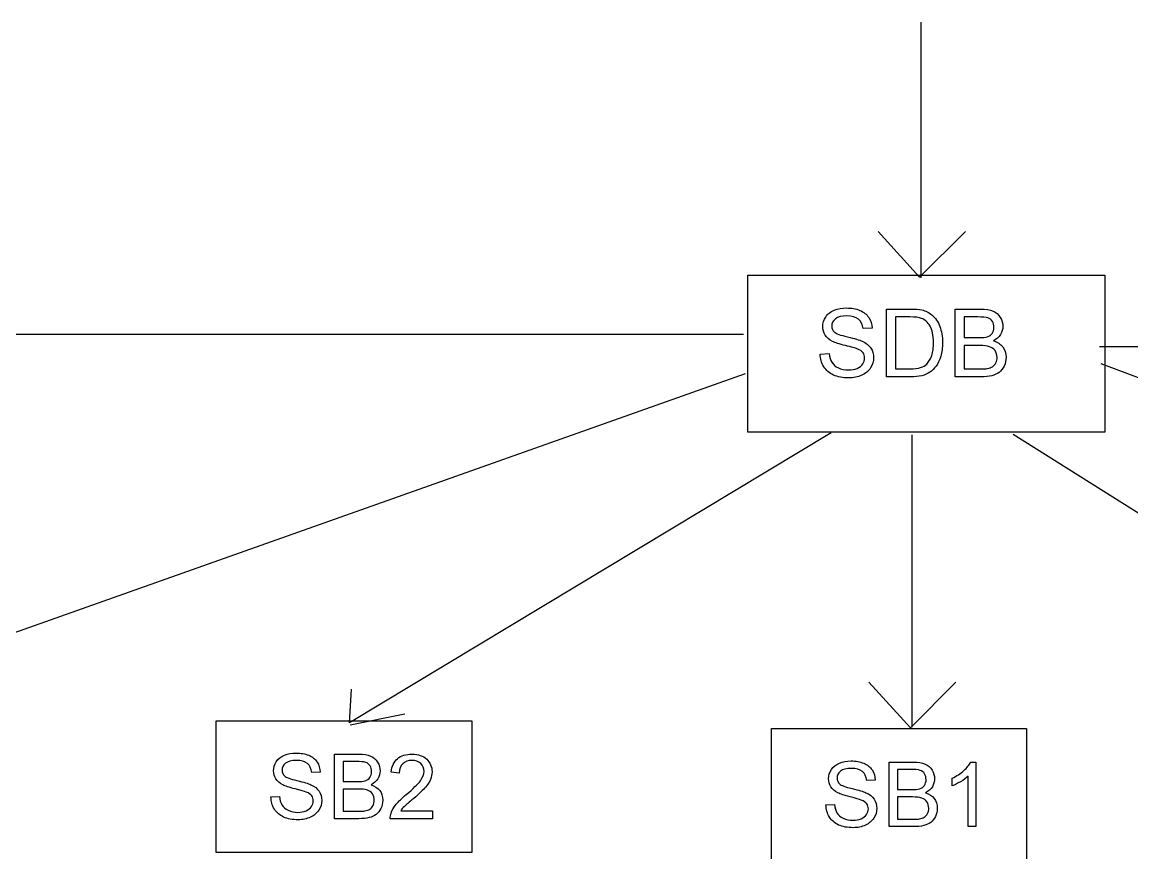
# Model space of a CAD drawing. Header units: millimetres. Extents: x 15 to 286, y 44 to 202.
# Drawn here: x 88.6 to 162.5, y 91 to 146.3 of the extents above; entities that cross this region are included whole.
import ezdxf

# ---------------------------------------------------------------- set-up
doc = ezdxf.new("R2010")
doc.units = ezdxf.units.MM
doc.layers.get('0').update_dxf_attribs({"linetype": 'CONTINUOUS'})

msp = doc.modelspace()

# ---------------------------------------------------------------- linework, layer by layer
at = {"color": 1}
for p, q in [((148.449, 146.346), (148.449, 129.329)), ((145.613, 132.418), (148.364, 129.37)), ((148.364, 129.37), (151.412, 132.418))]:
    msp.add_line(p, q, dxfattribs=at)
at = {"color": 0}
for p, q in [((136.934, 129.497), (160.683, 129.497)), ((136.934, 119.042), (136.934, 129.497)), ((160.683, 129.497), (160.683, 119.042)), ((146.156, 122.731), (146.156, 127.247)), ((146.156, 127.247), (147.715, 127.247)), ((150.742, 122.731), (150.742, 127.247)), ((150.742, 127.247), (152.428, 127.247)), ((147.712, 126.717), (146.756, 126.717)), ((146.756, 126.717), (146.756, 123.26)), ((152.231, 126.717), (151.342, 126.717)), ((151.342, 126.717), (151.342, 125.341)), ((145.203, 125.976), (144.603, 125.94)), ((151.342, 125.341), (152.304, 125.341)), ((152.371, 124.813), (151.342, 124.813)), ((151.342, 124.813), (151.342, 123.26)), ((141.746, 124.248), (142.346, 124.284)), ((147.788, 122.731), (146.156, 122.731)), ((146.756, 123.26), (147.727, 123.26)), ((152.452, 122.731), (150.742, 122.731)), ((151.342, 123.26), (152.463, 123.26)), ((160.683, 119.042), (136.934, 119.042)), ((101.544, 99.8224), (118.561, 99.8224)), ((101.544, 91.0594), (101.544, 99.8224)), ((118.561, 99.8224), (118.561, 91.0594)), ((138.501, 99.314), (155.476, 99.314)), ((138.501, 90.551), (138.501, 99.314)), ((155.476, 99.314), (155.476, 90.551)), ((109.431, 93.3097), (109.431, 97.6133)), ((109.431, 97.6133), (111.042, 97.6133)), ((110.853, 97.1187), (109.996, 97.1187)), ((109.996, 97.1187), (109.996, 95.7792)), ((146.333, 92.7806), (146.333, 97.0841)), ((146.333, 97.0841), (147.943, 97.0841)), ((151.777, 97.0841), (152.117, 97.0841)), ((152.117, 97.0841), (152.117, 92.7806)), ((108.478, 96.4131), (107.914, 96.3785)), ((113.735, 96.3429), (113.206, 96.4131)), ((147.753, 96.5895), (146.896, 96.5895)), ((146.896, 96.5895), (146.896, 95.25)), ((150.53, 95.4994), (150.53, 96.0078)), ((151.588, 92.7806), (151.588, 96.1334)), ((109.996, 95.7792), (110.924, 95.7792)), ((110.988, 95.286), (109.996, 95.286)), ((109.996, 95.286), (109.996, 93.8029)), ((145.415, 95.8839), (144.85, 95.8494)), ((105.198, 94.7568), (105.763, 94.791)), ((146.896, 95.25), (147.825, 95.25)), ((147.89, 94.7568), (146.896, 94.7568)), ((146.896, 94.7568), (146.896, 93.2737)), ((109.996, 93.8029), (111.063, 93.8029)), ((113.836, 93.8389), (115.958, 93.8389)), ((115.958, 93.8389), (115.958, 93.3097)), ((142.133, 94.2276), (142.699, 94.2619)), ((111.053, 93.3097), (109.431, 93.3097)), ((115.958, 93.3097), (113.135, 93.3097)), ((146.896, 93.2737), (147.964, 93.2737)), ((147.953, 92.7806), (146.333, 92.7806)), ((152.117, 92.7806), (151.588, 92.7806)), ((118.561, 91.0594), (101.544, 91.0594))]:
    msp.add_line(p, q, dxfattribs=at)
at = {"color": 5}
for p, q in [((136.638, 125.561), (35.2488, 125.561)), ((160.345, 124.757), (265.585, 124.757)), ((160.43, 123.613), (225.75, 98.9334)), ((136.765, 122.936), (70.7249, 99.526)), ((142.48, 118.999), (110.433, 99.6957)), ((154.587, 118.914), (186.126, 99.0604)), ((147.857, 118.872), (147.857, 99.3994)), ((110.433, 99.6957), (110.56, 101.939)), ((144.978, 102.405), (147.771, 99.3567)), ((147.771, 99.3567), (150.777, 102.405)), ((110.476, 99.5673), (114.117, 100.288))]:
    msp.add_line(p, q, dxfattribs=at)
at = {"color": 0}
for points in [[(142.116, 126.712), (142.24, 126.912), (142.434, 127.061), (142.682, 127.164)], [(142.682, 127.164), (142.923, 127.27), (143.206, 127.317), (143.509, 127.317)], [(143.509, 127.317), (143.831, 127.317), (144.137, 127.263), (144.392, 127.156)], [(144.392, 127.156), (144.647, 127.055), (144.844, 126.891), (144.981, 126.683)], [(147.715, 127.247), (148.063, 127.247), (148.334, 127.225), (148.518, 127.182)], [(148.518, 127.182), (148.766, 127.132), (148.999, 127.014), (149.182, 126.858)], [(152.428, 127.247), (152.761, 127.247), (153.045, 127.201), (153.253, 127.109)], [(153.253, 127.109), (153.458, 127.028), (153.622, 126.876), (153.739, 126.686)], [(141.923, 126.073), (141.923, 126.304), (141.987, 126.514), (142.116, 126.712)], [(142.764, 126.589), (142.592, 126.465), (142.522, 126.299), (142.522, 126.111)], [(143.534, 126.788), (143.174, 126.788), (142.925, 126.722), (142.764, 126.589)], [(144.298, 126.574), (144.121, 126.717), (143.87, 126.788), (143.534, 126.788)], [(144.603, 125.94), (144.562, 126.22), (144.471, 126.431), (144.298, 126.574)], [(144.981, 126.683), (145.11, 126.487), (145.193, 126.239), (145.203, 125.976)], [(148.491, 126.625), (148.326, 126.694), (148.07, 126.717), (147.712, 126.717)], [(149.06, 126.114), (148.9, 126.37), (148.714, 126.538), (148.491, 126.625)], [(149.182, 126.858), (149.411, 126.657), (149.599, 126.399), (149.717, 126.086)], [(152.907, 126.653), (152.771, 126.705), (152.55, 126.717), (152.231, 126.717)], [(153.21, 126.417), (153.128, 126.538), (153.038, 126.611), (152.907, 126.653)], [(153.317, 126.019), (153.305, 126.18), (153.281, 126.303), (153.21, 126.417)], [(153.739, 126.686), (153.846, 126.507), (153.916, 126.297), (153.916, 126.089)], [(142.084, 125.512), (141.97, 125.681), (141.923, 125.866), (141.923, 126.073)], [(142.522, 126.111), (142.522, 125.951), (142.579, 125.816), (142.693, 125.713)], [(142.693, 125.713), (142.795, 125.614), (143.097, 125.501), (143.57, 125.391)], [(149.295, 125.023), (149.284, 125.496), (149.217, 125.861), (149.06, 126.114)], [(149.717, 126.086), (149.824, 125.785), (149.895, 125.415), (149.895, 125.013)], [(152.864, 125.395), (153.012, 125.446), (153.126, 125.514), (153.202, 125.621)], [(153.202, 125.621), (153.27, 125.728), (153.317, 125.859), (153.317, 126.019)], [(153.756, 125.543), (153.644, 125.375), (153.49, 125.235), (153.274, 125.13)], [(153.916, 126.089), (153.905, 125.906), (153.863, 125.714), (153.756, 125.543)], [(142.574, 125.091), (142.35, 125.206), (142.192, 125.345), (142.084, 125.512)], [(143.433, 124.81), (143.02, 124.911), (142.744, 125.003), (142.574, 125.091)], [(144.216, 124.591), (144.097, 124.641), (143.837, 124.711), (143.433, 124.81)], [(143.57, 125.391), (144.034, 125.288), (144.369, 125.185), (144.546, 125.104)], [(144.546, 125.104), (144.803, 124.992), (144.999, 124.831), (145.123, 124.646)], [(149.175, 124.15), (149.248, 124.4), (149.295, 124.681), (149.295, 125.023)], [(149.895, 125.013), (149.884, 124.674), (149.855, 124.367), (149.774, 124.102)], [(152.304, 125.341), (152.561, 125.342), (152.751, 125.359), (152.864, 125.395)], [(153.02, 124.737), (152.863, 124.789), (152.654, 124.813), (152.371, 124.813)], [(153.274, 125.13), (153.539, 125.05), (153.759, 124.914), (153.906, 124.721)], [(141.992, 123.405), (141.825, 123.664), (141.755, 123.934), (141.746, 124.248)], [(142.346, 124.284), (142.372, 124.047), (142.431, 123.851), (142.525, 123.7)], [(144.6, 124.332), (144.518, 124.441), (144.4, 124.52), (144.216, 124.591)], [(144.709, 123.977), (144.698, 124.121), (144.673, 124.23), (144.6, 124.332)], [(145.123, 124.646), (145.238, 124.47), (145.308, 124.248), (145.308, 124.007)], [(148.842, 123.578), (148.983, 123.731), (149.096, 123.91), (149.175, 124.15)], [(149.774, 124.102), (149.687, 123.839), (149.592, 123.618), (149.466, 123.445)], [(153.387, 124.476), (153.282, 124.606), (153.172, 124.686), (153.02, 124.737)], [(153.529, 124.037), (153.518, 124.205), (153.482, 124.351), (153.387, 124.476)], [(153.906, 124.721), (154.047, 124.535), (154.128, 124.301), (154.128, 124.038)], [(142.637, 122.847), (142.36, 122.979), (142.148, 123.156), (141.992, 123.405)], [(142.525, 123.7), (142.619, 123.553), (142.765, 123.424), (142.962, 123.33)], [(142.962, 123.33), (143.155, 123.237), (143.382, 123.19), (143.63, 123.19)], [(144.21, 123.297), (144.369, 123.378), (144.504, 123.465), (144.585, 123.589)], [(145.105, 123.33), (144.966, 123.119), (144.773, 122.954), (144.516, 122.837)], [(144.585, 123.589), (144.662, 123.722), (144.709, 123.843), (144.709, 123.977)], [(145.308, 124.007), (145.298, 123.778), (145.24, 123.542), (145.105, 123.33)], [(147.727, 123.26), (148.021, 123.26), (148.263, 123.289), (148.434, 123.344)], [(148.434, 123.344), (148.598, 123.406), (148.741, 123.478), (148.842, 123.578)], [(149.466, 123.445), (149.331, 123.279), (149.203, 123.133), (149.054, 123.034)], [(152.868, 123.282), (153.002, 123.311), (153.119, 123.348), (153.212, 123.405)], [(153.212, 123.405), (153.304, 123.474), (153.38, 123.547), (153.439, 123.657)], [(153.439, 123.657), (153.493, 123.775), (153.529, 123.892), (153.529, 124.037)], [(153.995, 123.45), (153.904, 123.275), (153.797, 123.128), (153.666, 123.03)], [(154.128, 124.038), (154.117, 123.839), (154.084, 123.631), (153.995, 123.45)], [(143.655, 122.66), (143.249, 122.66), (142.91, 122.723), (142.637, 122.847)], [(143.63, 123.19), (143.844, 123.19), (144.042, 123.226), (144.21, 123.297)], [(144.516, 122.837), (144.254, 122.72), (143.973, 122.66), (143.655, 122.66)], [(148.514, 122.808), (148.293, 122.767), (148.06, 122.731), (147.788, 122.731)], [(149.054, 123.034), (148.904, 122.94), (148.725, 122.859), (148.514, 122.808)], [(153.174, 122.807), (152.966, 122.767), (152.738, 122.731), (152.452, 122.731)], [(152.463, 123.26), (152.645, 123.26), (152.79, 123.268), (152.868, 123.282)], [(153.666, 123.03), (153.525, 122.937), (153.372, 122.856), (153.174, 122.807)], [(105.558, 97.1063), (105.678, 97.2993), (105.858, 97.4383), (106.092, 97.536)], [(106.092, 97.536), (106.324, 97.6369), (106.589, 97.6835), (106.876, 97.6835)], [(106.876, 97.6835), (107.185, 97.6835), (107.471, 97.6327), (107.712, 97.5321)], [(107.712, 97.5321), (107.95, 97.4341), (108.139, 97.2813), (108.27, 97.0827)], [(111.042, 97.6133), (111.362, 97.6133), (111.633, 97.5692), (111.832, 97.4796)], [(111.832, 97.4796), (112.029, 97.4012), (112.185, 97.2552), (112.296, 97.0717)], [(113.622, 97.306), (113.853, 97.5198), (114.187, 97.6133), (114.592, 97.6133)], [(114.592, 97.6133), (114.999, 97.6133), (115.325, 97.5004), (115.565, 97.2728)], [(105.374, 96.4971), (105.374, 96.7218), (105.435, 96.9176), (105.558, 97.1063)], [(106.168, 96.9987), (106.01, 96.8774), (105.94, 96.719), (105.94, 96.5398)], [(106.899, 97.1889), (106.562, 97.1903), (106.321, 97.1254), (106.168, 96.9987)], [(107.625, 96.985), (107.453, 97.131), (107.22, 97.1889), (106.899, 97.1889)], [(107.914, 96.3785), (107.874, 96.6459), (107.79, 96.8484), (107.625, 96.985)], [(108.27, 97.0827), (108.399, 96.8872), (108.47, 96.6625), (108.478, 96.4131)], [(111.505, 97.0566), (111.37, 97.1077), (111.162, 97.1187), (110.853, 97.1187)], [(111.797, 96.8266), (111.729, 96.9423), (111.632, 97.0153), (111.505, 97.0566)], [(111.901, 96.4378), (111.888, 96.5895), (111.867, 96.7147), (111.797, 96.8266)], [(112.296, 97.0717), (112.407, 96.8911), (112.464, 96.6957), (112.464, 96.4943)], [(113.206, 96.4131), (113.243, 96.8043), (113.382, 97.1007), (113.622, 97.306)], [(113.968, 96.9642), (113.808, 96.8195), (113.738, 96.6075), (113.735, 96.3429)], [(114.581, 97.1889), (114.314, 97.1903), (114.121, 97.1144), (113.968, 96.9642)], [(115.168, 96.9793), (115.011, 97.131), (114.822, 97.1889), (114.581, 97.1889)], [(115.394, 96.4628), (115.394, 96.6749), (115.318, 96.8389), (115.168, 96.9793)], [(115.565, 97.2728), (115.792, 97.0552), (115.922, 96.7673), (115.922, 96.4325)], [(142.493, 96.5771), (142.613, 96.7701), (142.794, 96.9091), (143.03, 97.0068)], [(143.03, 97.0068), (143.26, 97.1077), (143.524, 97.1543), (143.812, 97.1543)], [(143.812, 97.1543), (144.121, 97.1543), (144.406, 97.1035), (144.647, 97.003)], [(144.647, 97.003), (144.885, 96.9049), (145.074, 96.7521), (145.205, 96.5535)], [(147.943, 97.0841), (148.263, 97.0841), (148.533, 97.04), (148.732, 96.9504)], [(148.732, 96.9504), (148.93, 96.8721), (149.085, 96.726), (149.197, 96.5426)], [(151.306, 96.5108), (151.515, 96.7109), (151.685, 96.8982), (151.777, 97.0841)], [(105.527, 95.9612), (105.421, 96.1305), (105.374, 96.2988), (105.374, 96.4971)], [(105.94, 96.5398), (105.94, 96.3895), (105.993, 96.2572), (106.102, 96.1566)], [(106.102, 96.1566), (106.2, 96.0603), (106.485, 95.9527), (106.933, 95.848)], [(111.465, 95.8303), (111.602, 95.8811), (111.718, 95.9485), (111.791, 96.0508)], [(111.791, 96.0508), (111.854, 96.1566), (111.901, 96.2836), (111.901, 96.4378)], [(112.464, 96.4943), (112.454, 96.3165), (112.415, 96.1319), (112.314, 95.9665)], [(115.146, 95.8342), (115.299, 96.0575), (115.394, 96.2628), (115.394, 96.4628)], [(115.922, 96.4325), (115.911, 96.2671), (115.889, 96.0949), (115.822, 95.9309)], [(142.31, 95.9679), (142.31, 96.1926), (142.372, 96.3884), (142.493, 96.5771)], [(143.104, 96.4696), (142.945, 96.3482), (142.875, 96.1898), (142.875, 96.0106)], [(142.875, 96.0106), (142.875, 95.8603), (142.929, 95.728), (143.038, 95.6275)], [(143.834, 96.6597), (143.498, 96.6611), (143.257, 96.5962), (143.104, 96.4696)], [(144.562, 96.4558), (144.388, 96.6018), (144.155, 96.6597), (143.834, 96.6597)], [(144.85, 95.8494), (144.81, 96.1168), (144.726, 96.3193), (144.562, 96.4558)], [(145.205, 96.5535), (145.335, 96.3581), (145.405, 96.1334), (145.415, 95.8839)], [(148.407, 96.5274), (148.27, 96.5786), (148.062, 96.5895), (147.753, 96.5895)], [(148.699, 96.2974), (148.63, 96.4131), (148.533, 96.4861), (148.407, 96.5274)], [(148.801, 95.9086), (148.79, 96.0603), (148.767, 96.1856), (148.699, 96.2974)], [(149.197, 96.5426), (149.306, 96.362), (149.365, 96.1665), (149.365, 95.9651)], [(150.53, 96.0078), (150.826, 96.1528), (151.084, 96.314), (151.306, 96.5108)], [(151.588, 96.1334), (151.462, 96.0244), (151.293, 95.8921), (151.087, 95.771)], [(105.99, 95.5601), (105.778, 95.6702), (105.629, 95.8014), (105.527, 95.9612)], [(106.805, 95.2899), (106.415, 95.3961), (106.15, 95.4761), (105.99, 95.5601)], [(107.547, 95.0793), (107.429, 95.1343), (107.188, 95.195), (106.805, 95.2899)], [(106.933, 95.848), (107.38, 95.7432), (107.691, 95.6511), (107.86, 95.5724)], [(107.86, 95.5724), (108.103, 95.4677), (108.29, 95.3121), (108.408, 95.1357)], [(110.924, 95.7792), (111.172, 95.7792), (111.356, 95.7957), (111.465, 95.8303)], [(111.616, 95.213), (111.46, 95.2609), (111.262, 95.286), (110.988, 95.286)], [(112.314, 95.9665), (112.206, 95.8109), (112.062, 95.6691), (111.859, 95.5668)], [(111.859, 95.5668), (112.101, 95.4927), (112.303, 95.3629), (112.438, 95.1826)], [(114.206, 94.9166), (114.662, 95.3163), (114.981, 95.6165), (115.146, 95.8342)], [(115.489, 95.4112), (115.325, 95.2348), (115.07, 94.9798), (114.7, 94.6602)], [(115.822, 95.9309), (115.754, 95.7749), (115.644, 95.5933), (115.489, 95.4112)], [(142.463, 95.432), (142.357, 95.6014), (142.31, 95.7696), (142.31, 95.9679)], [(142.926, 95.0309), (142.714, 95.141), (142.565, 95.2722), (142.463, 95.432)], [(143.038, 95.6275), (143.137, 95.5312), (143.421, 95.4236), (143.87, 95.3188)], [(143.87, 95.3188), (144.316, 95.214), (144.628, 95.1219), (144.797, 95.0433)], [(147.825, 95.25), (148.073, 95.25), (148.256, 95.2666), (148.365, 95.3011)], [(148.365, 95.3011), (148.501, 95.352), (148.619, 95.4193), (148.692, 95.5216)], [(148.692, 95.5216), (148.755, 95.6275), (148.801, 95.7545), (148.801, 95.9086)], [(149.215, 95.4373), (149.106, 95.2817), (148.963, 95.1399), (148.761, 95.0376)], [(149.365, 95.9651), (149.354, 95.7873), (149.316, 95.6028), (149.215, 95.4373)], [(151.087, 95.771), (150.872, 95.6525), (150.695, 95.5601), (150.53, 95.4994)], [(105.432, 93.9504), (105.277, 94.1973), (105.206, 94.4563), (105.198, 94.7568)], [(105.763, 94.791), (105.788, 94.5624), (105.844, 94.3737), (105.934, 94.2262)], [(107.914, 94.8312), (107.831, 94.9385), (107.721, 95.0101), (107.547, 95.0793)], [(108.02, 94.4922), (108.008, 94.627), (107.985, 94.7332), (107.914, 94.8312)], [(108.584, 94.525), (108.573, 94.3031), (108.519, 94.0816), (108.39, 93.8788)], [(108.408, 95.1357), (108.514, 94.9621), (108.584, 94.7554), (108.584, 94.525)], [(111.955, 94.9635), (111.868, 95.0831), (111.76, 95.166), (111.616, 95.213)], [(112.077, 94.5444), (112.065, 94.7057), (112.036, 94.845), (111.955, 94.9635)], [(111.992, 94.1807), (112.042, 94.2894), (112.077, 94.4065), (112.077, 94.5444)], [(112.438, 95.1826), (112.571, 95.0115), (112.641, 94.7872), (112.641, 94.5402)], [(112.641, 94.5402), (112.63, 94.3434), (112.6, 94.1557), (112.515, 93.9849)], [(113.531, 94.2675), (113.683, 94.4658), (113.91, 94.6725), (114.206, 94.9166)], [(114.7, 94.6602), (114.381, 94.4051), (114.179, 94.2164), (114.081, 94.1229)], [(143.74, 94.7607), (143.351, 94.8669), (143.086, 94.947), (142.926, 95.0309)], [(144.483, 94.5501), (144.365, 94.6051), (144.123, 94.6658), (143.74, 94.7607)], [(144.85, 94.3021), (144.768, 94.4093), (144.657, 94.4809), (144.483, 94.5501)], [(144.797, 95.0433), (145.039, 94.9385), (145.226, 94.7829), (145.343, 94.6065)], [(145.343, 94.6065), (145.451, 94.433), (145.519, 94.2262), (145.519, 93.9959)], [(148.517, 94.6838), (148.361, 94.7318), (148.161, 94.7568), (147.89, 94.7568)], [(148.856, 94.4344), (148.767, 94.554), (148.661, 94.6369), (148.517, 94.6838)], [(148.761, 95.0376), (149.002, 94.9635), (149.204, 94.8337), (149.339, 94.6534)], [(149.339, 94.6534), (149.472, 94.4824), (149.542, 94.258), (149.542, 94.011)], [(106.044, 93.4173), (105.773, 93.5468), (105.58, 93.7136), (105.432, 93.9504)], [(105.934, 94.2262), (106.014, 94.0788), (106.163, 93.9602), (106.352, 93.8692)], [(106.352, 93.8692), (106.532, 93.7796), (106.754, 93.7327), (106.989, 93.7327)], [(106.989, 93.7327), (107.191, 93.7327), (107.384, 93.7673), (107.545, 93.8361)], [(107.545, 93.8361), (107.699, 93.9063), (107.823, 93.9987), (107.902, 94.1201)], [(108.39, 93.8788), (108.254, 93.6872), (108.074, 93.5193), (107.831, 93.4074)], [(107.902, 94.1201), (107.973, 94.24), (108.02, 94.3638), (108.02, 94.4922)], [(111.063, 93.8029), (111.244, 93.8029), (111.374, 93.81), (111.449, 93.8237)], [(111.449, 93.8237), (111.577, 93.8526), (111.689, 93.8872), (111.776, 93.9408)], [(111.776, 93.9408), (111.858, 93.9973), (111.935, 94.076), (111.992, 94.1807)], [(112.515, 93.9849), (112.426, 93.8251), (112.327, 93.6833), (112.203, 93.5909)], [(113.195, 93.6847), (113.257, 93.8872), (113.377, 94.0774), (113.531, 94.2675)], [(114.081, 94.1229), (113.972, 94.04), (113.9, 93.9341), (113.836, 93.8389)], [(142.368, 93.4212), (142.212, 93.6681), (142.142, 93.9271), (142.133, 94.2276)], [(142.699, 94.2619), (142.723, 94.0333), (142.78, 93.8445), (142.869, 93.6971)], [(144.837, 93.5909), (144.909, 93.7108), (144.956, 93.8347), (144.956, 93.9631)], [(144.956, 93.9631), (144.945, 94.0978), (144.92, 94.204), (144.85, 94.3021)], [(145.519, 93.9959), (145.508, 93.774), (145.455, 93.5524), (145.325, 93.3496)], [(148.977, 94.0153), (148.966, 94.1765), (148.937, 94.3158), (148.856, 94.4344)], [(148.893, 93.6516), (148.942, 93.7602), (148.977, 93.8773), (148.977, 94.0153)], [(149.542, 94.011), (149.531, 93.8142), (149.499, 93.6265), (149.417, 93.4558)], [(107.012, 93.2395), (106.621, 93.2395), (106.305, 93.2988), (106.044, 93.4173)], [(107.831, 93.4074), (107.581, 93.2988), (107.316, 93.2395), (107.012, 93.2395)], [(111.738, 93.3799), (111.547, 93.333), (111.324, 93.3097), (111.053, 93.3097)], [(112.203, 93.5909), (112.073, 93.4985), (111.924, 93.4283), (111.738, 93.3799)], [(113.135, 93.3097), (113.132, 93.4392), (113.152, 93.5648), (113.195, 93.6847)], [(142.98, 92.8882), (142.708, 93.0176), (142.515, 93.1845), (142.368, 93.4212)], [(142.869, 93.6971), (142.949, 93.5496), (143.1, 93.4311), (143.288, 93.3401)], [(143.288, 93.3401), (143.469, 93.2505), (143.69, 93.2035), (143.925, 93.2035)], [(143.925, 93.2035), (144.126, 93.2035), (144.321, 93.2381), (144.48, 93.3069)], [(144.48, 93.3069), (144.635, 93.3771), (144.76, 93.4695), (144.837, 93.5909)], [(145.325, 93.3496), (145.19, 93.158), (145.01, 92.9901), (144.767, 92.8783)], [(147.964, 93.2737), (148.143, 93.2737), (148.276, 93.2808), (148.35, 93.2946)], [(148.35, 93.2946), (148.478, 93.3235), (148.588, 93.3581), (148.676, 93.4117)], [(149.104, 93.0617), (148.974, 92.9693), (148.825, 92.8991), (148.639, 92.8508)], [(148.676, 93.4117), (148.759, 93.4681), (148.836, 93.5468), (148.893, 93.6516)], [(149.417, 93.4558), (149.327, 93.296), (149.228, 93.1541), (149.104, 93.0617)], [(143.947, 92.7104), (143.559, 92.7104), (143.24, 92.7696), (142.98, 92.8882)], [(144.767, 92.8783), (144.518, 92.7696), (144.252, 92.7104), (143.947, 92.7104)], [(148.639, 92.8508), (148.448, 92.8038), (148.223, 92.7806), (147.953, 92.7806)]]:
    msp.add_open_spline(points, degree=3, dxfattribs=at)

doc.saveas('drawing.dxf')
